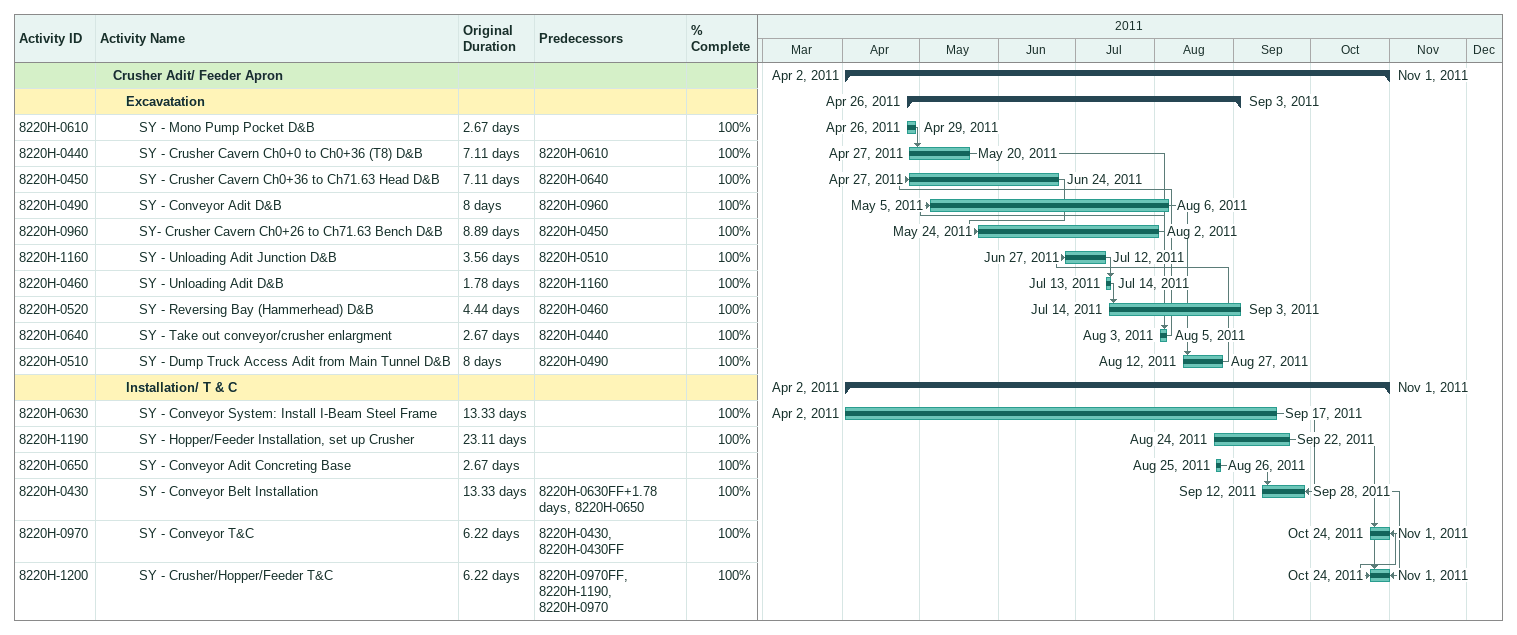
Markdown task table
| ID | Level | Task | Original duration | Start | Finish | Predecessors | % complete |
|---|---|---|---|---|---|---|---|
|  | 2 | **Crusher Adit/ Feeder Apron** |  | 2011-04-02 | 2011-11-01 |  |  |
|  | 3 | **Excavatation** |  | 2011-04-26 | 2011-09-03 |  |  |
| 8220H-0610 | 4 | SY - Mono Pump Pocket D&B | 2.67d | 2011-04-26 | 2011-04-29 |  | 100 |
| 8220H-0440 | 4 | SY - Crusher Cavern Ch0+0 to Ch0+36 (T8) D&B | 7.11d | 2011-04-27 | 2011-05-20 | 8220H-0610 | 100 |
| 8220H-0450 | 4 | SY - Crusher Cavern Ch0+36 to Ch71.63 Head D&B | 7.11d | 2011-04-27 | 2011-06-24 | 8220H-0640 | 100 |
| 8220H-0490 | 4 | SY - Conveyor Adit D&B | 8d | 2011-05-05 | 2011-08-06 | 8220H-0960 | 100 |
| 8220H-0960 | 4 | SY- Crusher Cavern Ch0+26 to Ch71.63 Bench D&B | 8.89d | 2011-05-24 | 2011-08-02 | 8220H-0450 | 100 |
| 8220H-1160 | 4 | SY - Unloading Adit Junction D&B | 3.56d | 2011-06-27 | 2011-07-12 | 8220H-0510 | 100 |
| 8220H-0460 | 4 | SY - Unloading Adit D&B | 1.78d | 2011-07-13 | 2011-07-14 | 8220H-1160 | 100 |
| 8220H-0520 | 4 | SY - Reversing Bay (Hammerhead) D&B | 4.44d | 2011-07-14 | 2011-09-03 | 8220H-0460 | 100 |
| 8220H-0640 | 4 | SY - Take out conveyor/crusher enlargment | 2.67d | 2011-08-03 | 2011-08-05 | 8220H-0440 | 100 |
| 8220H-0510 | 4 | SY - Dump Truck Access Adit from Main Tunnel D&B | 8d | 2011-08-12 | 2011-08-27 | 8220H-0490 | 100 |
|  | 3 | **Installation/ T & C** |  | 2011-04-02 | 2011-11-01 |  |  |
| 8220H-0630 | 4 | SY - Conveyor System: Install I-Beam Steel Frame | 13.33d | 2011-04-02 | 2011-09-17 |  | 100 |
| 8220H-1190 | 4 | SY - Hopper/Feeder Installation, set up Crusher | 23.11d | 2011-08-24 | 2011-09-22 |  | 100 |
| 8220H-0650 | 4 | SY - Conveyor Adit Concreting Base | 2.67d | 2011-08-25 | 2011-08-26 |  | 100 |
| 8220H-0430 | 4 | SY - Conveyor Belt Installation | 13.33d | 2011-09-12 | 2011-09-28 | 8220H-0630FF+1.78d, 8220H-0650 | 100 |
| 8220H-0970 | 4 | SY - Conveyor T&C | 6.22d | 2011-10-24 | 2011-11-01 | 8220H-0430, 8220H-0430FF | 100 |
| 8220H-1200 | 4 | SY - Crusher/Hopper/Feeder T&C | 6.22d | 2011-10-24 | 2011-11-01 | 8220H-0970FF, 8220H-1190, 8220H-0970 | 100 |
